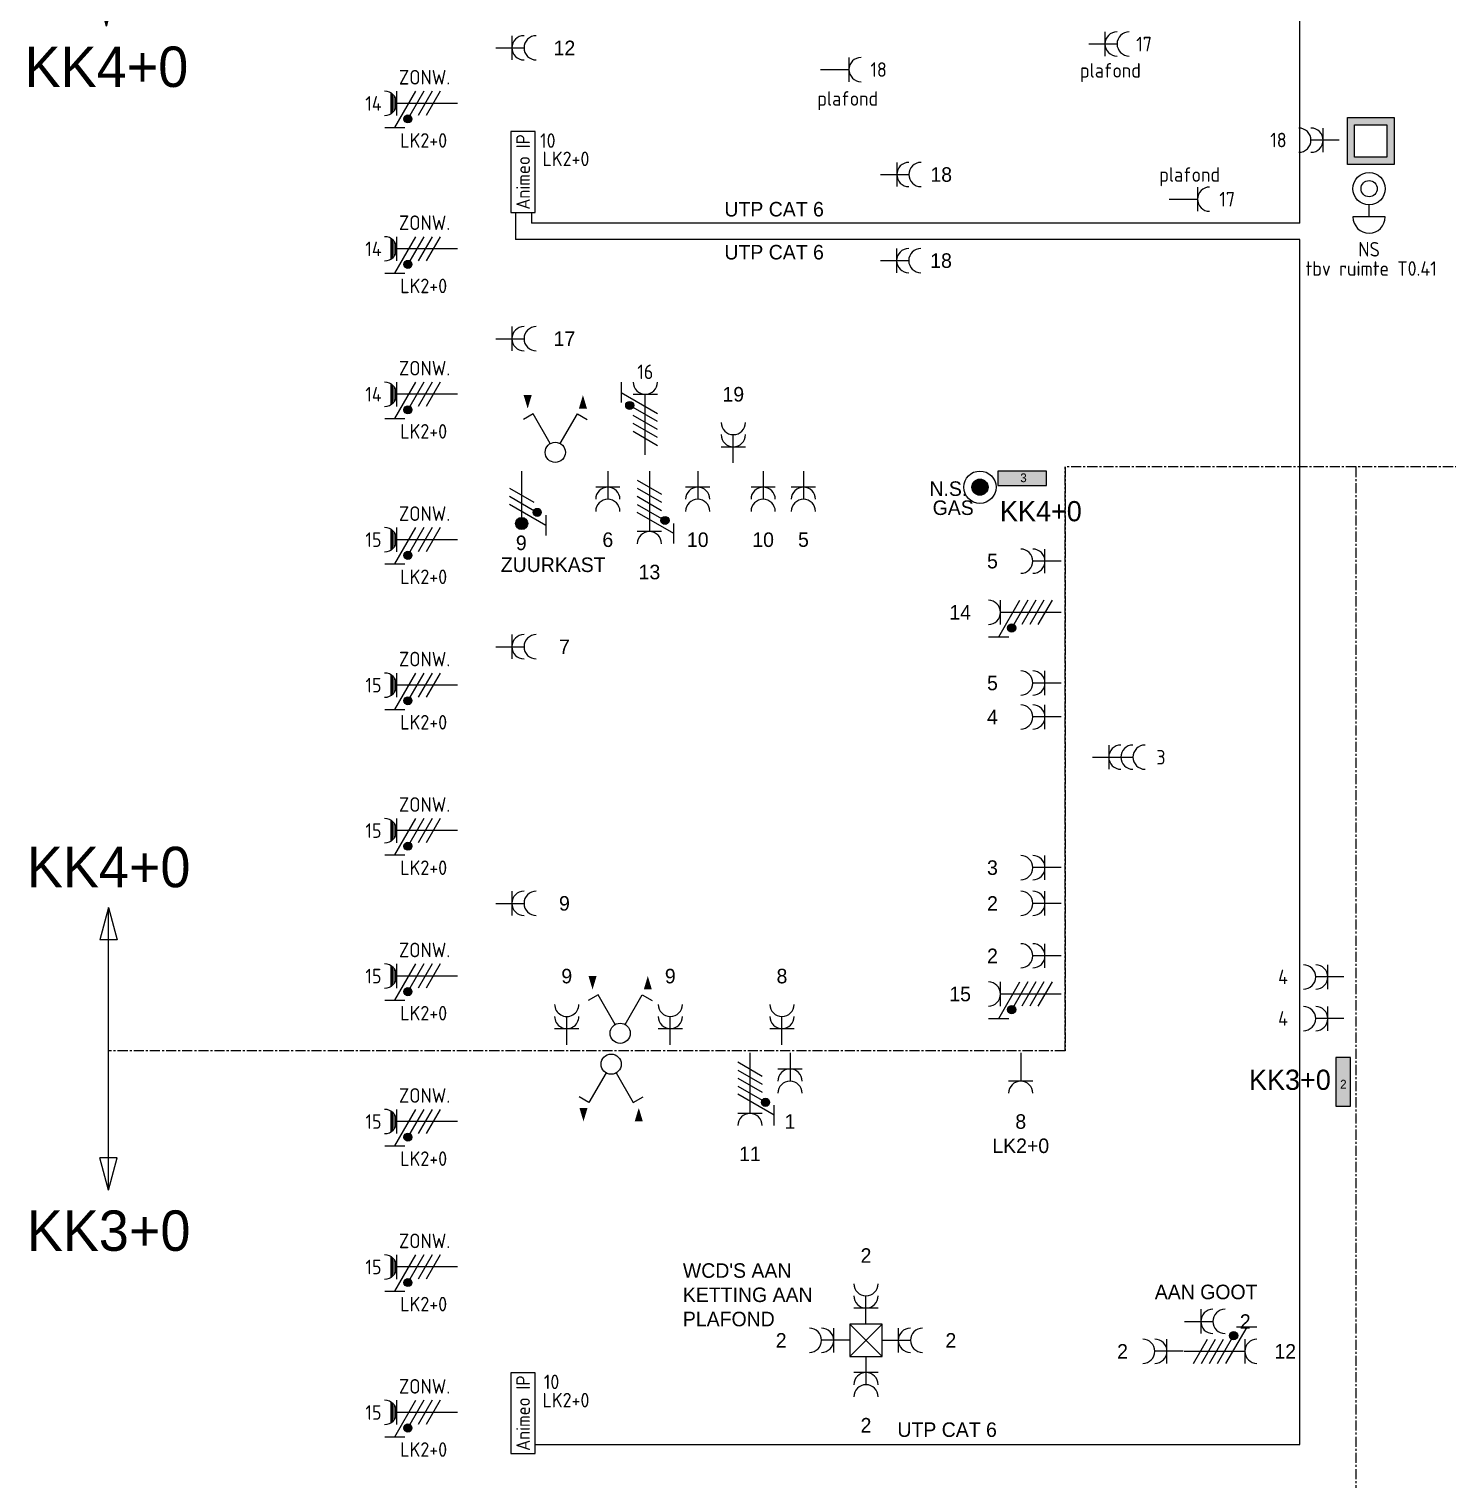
# Model space of a CAD drawing. Header units: millimetres. Extents: x -3262 to 234675, y 0 to 85156.
# Drawn here: x 34100 to 51660, y 39303 to 57259 of the extents above; entities that cross this region are included whole.
import ezdxf
from ezdxf.enums import TextEntityAlignment as Align

# ---------------------------------------------------------------- set-up
doc = ezdxf.new("R2010")
doc.units = ezdxf.units.MM
doc.header["$LTSCALE"] = 100
doc.linetypes.add('CENTER', pattern=[2, 1.25, -0.25, 0.25, -0.25])
doc.linetypes.add('STABI51DOT', pattern=[10, 5, -2, 1, -2])
doc.layers.get('0').update_dxf_attribs({"linetype": 'CONTINUOUS'})
for name, color, linetype in [('EL$1----', 3, 'CONTINUOUS'), ('EL6212--', 3, 'CONTINUOUS'), ('EL6212--_S', 4, 'CONTINUOUS'), ('EL6221--', 3, 'CONTINUOUS'), ('EL6222--', 3, 'CONTINUOUS'), ('EL6223--', 3, 'CONTINUOUS'), ('EL6311--', 3, 'CONTINUOUS')]:
    doc.layers.add(name, color=color, linetype=linetype)
doc.styles.add('buro-018', font='BUROFONT.shx', dxfattribs={"height": 180})
doc.styles.add('BURO-025', font='BUROFONT.shx', dxfattribs={"height": 250})
doc.styles.add('BURO-035', font='BUROFONT.shx', dxfattribs={"height": 350})
doc.styles.add('STABICAD-012', font='ISOCP.SHX', dxfattribs={"height": 1.2})
doc.styles.add('STABICAD-018', font='ISOCP.SHX', dxfattribs={"height": 180})

# ---------------------------------------------------------------- blocks, each defined once
blk = doc.blocks.new('E00160')
at = {"color": 0, "linetype": 'Continuous'}
for p, q in [((-17.5, 0), (-13.5, 1.07)), ((-17.5, 0), (17.5, 0)), ((-17.5, 0), (-13.5, -1.07)), ((-13.5, -1.07), (-13.5, 1.07)), ((17.5, 0), (13.5, 1.07)), ((13.5, -1.07), (13.5, 1.07)), ((17.5, 0), (13.5, -1.07))]:
    blk.add_line(p, q, dxfattribs=at)
at = {"color": 0, "linetype": 'Continuous', "style": 'BURO-035'}
for tag, p in [('TEXT2', (-22.5, 0)), ('TEXT1', (22.5, 0))]:
    blk.add_attdef(tag, text='', height=3.5, dxfattribs=at).set_placement(p, align=Align.MIDDLE)
blk = doc.blocks.new('111304A')
at = {"color": 0, "linetype": 'Continuous'}
for p, q in [((0, 1), (0, 4.5)), ((-1.5, 3), (1.5, 3))]:
    blk.add_line(p, q, dxfattribs=at)
for centre in [(0, 6), (0, 4.5)]:
    blk.add_arc(centre, 1.5, 180, 0, dxfattribs=at)
at = {"color": 0, "linetype": 'Continuous', "style": 'buro-018'}
for tag, p in [('PANEL', (0, 11.5)), ('CIRCUIT', (0, 8.5)), ('SUBCIRCUIT', (4.5, 8.5))]:
    blk.add_attdef(tag, text='', height=1.8, dxfattribs=at).set_placement(p, align=Align.MIDDLE)
at = {"color": 0, "linetype": 'Continuous', "style": 'buro-018', "flags": 1}
for tag, p in [('POWERCODE', (13, 8.5)), ('ARTICLECODE', (0, 0))]:
    blk.add_attdef(tag, text='', height=1.8, dxfattribs=at).set_placement(p, align=Align.MIDDLE)
blk = doc.blocks.new('E00149')
at = {"color": 0, "linetype": 'Continuous'}
for p, q in [((2, 2), (-2, 2)), ((-2, 2), (-2, -2)), ((2, -2), (2, 2)), ((-2, -2), (2, -2))]:
    blk.add_line(p, q, dxfattribs=at)
at = {"color": 0, "linetype": 'Continuous', "style": 'buro-018'}
for tag, p in [('PANEL', (0, 7)), ('CIRCUIT', (0, 4)), ('SUBCIRCUIT', (4.5, 4)), ('TEXT1', (0, 0))]:
    blk.add_attdef(tag, text='', height=1.8, dxfattribs=at).set_placement(p, align=Align.MIDDLE)
at = {"color": 0, "linetype": 'Continuous', "style": 'buro-018', "flags": 1}
for tag, p in [('POWERCODE', (13, 4)), ('ARTICLECODE', (0, 0))]:
    blk.add_attdef(tag, text='', height=1.8, dxfattribs=at).set_placement(p, align=Align.MIDDLE)
blk = doc.blocks.new('E00119')
at = {"color": 0, "linetype": 'Continuous', "const_width": 1}
blk.add_lwpolyline([(-0.5, 3, 1), (0.5, 3, 1)], format="xyb", close=True, dxfattribs=at)
at = {"color": 0, "linetype": 'Continuous'}
for radius in [2, 1]:
    blk.add_circle((0, 3), radius, dxfattribs=at)
at = {"color": 0, "linetype": 'Continuous', "style": 'buro-018'}
blk.add_attdef('SWITCHCODE', text='', height=1.8, dxfattribs=at).set_placement((0, 7), align=Align.MIDDLE)
at = {"color": 0, "linetype": 'Continuous', "style": 'buro-018', "flags": 1}
blk.add_attdef('ARTICLECODE', text='', height=1.8, dxfattribs=at).set_placement((0, 0), align=Align.MIDDLE)
blk = doc.blocks.new('111304D')
at = {"color": 0, "linetype": 'Continuous'}
for p, q in [((-3, 9.98), (-3, 7.48)), ((-3, 8.73), (1.5, 6.13)), ((-1.5, 8.5), (1.5, 8.5)), ((0, 1), (0, 8.5)), ((1.5, 5.13), (-1.5, 6.87)), ((1.5, 4.13), (-1.5, 5.87)), ((1.5, 3.13), (-1.5, 4.87)), ((1.5, 2.13), (-1.5, 3.87))]:
    blk.add_line(p, q, dxfattribs=at)
at = {"color": 0, "linetype": 'Continuous', "const_width": 0.5}
blk.add_lwpolyline([(-1.68, 7.12, 1), (-2.18, 7.12, 1)], format="xyb", close=True, dxfattribs=at)
at = {"color": 0, "linetype": 'Continuous'}
blk.add_circle((-1.93, 7.12), 0.5, dxfattribs=at)
blk.add_arc((0, 10), 1.5, 180, 0, dxfattribs=at)
at = {"color": 0, "linetype": 'Continuous', "style": 'buro-018'}
for tag, p in [('PANEL', (0, 15.5)), ('CIRCUIT', (0, 12.5)), ('SUBCIRCUIT', (4.5, 12.5))]:
    blk.add_attdef(tag, text='', height=1.8, dxfattribs=at).set_placement(p, align=Align.MIDDLE)
at = {"color": 0, "linetype": 'Continuous', "style": 'buro-018', "flags": 1}
for tag, p in [('POWERCODE', (13, 12.5)), ('ARTICLECODE', (0, 0))]:
    blk.add_attdef(tag, text='', height=1.8, dxfattribs=at).set_placement(p, align=Align.MIDDLE)
blk = doc.blocks.new('E00078')
at = {"color": 0, "linetype": 'Continuous'}
for p, q in [((-3, 6.48), (-3, 8.98)), ((-3, 7.73), (1.5, 5.13)), ((0, 7.5), (0, 1)), ((1.5, 4.13), (-1.5, 5.87)), ((1.5, 3.13), (-1.5, 4.87))]:
    blk.add_line(p, q, dxfattribs=at)
at = {"color": 0, "const_width": 0.75}
blk.add_lwpolyline([(-0.38, 7.5, 1), (0.38, 7.5, 1)], format="xyb", close=True, dxfattribs=at)
at = {"color": 0, "linetype": 'Continuous', "const_width": 0.5}
blk.add_lwpolyline([(-2.18, 6.12, 1), (-1.68, 6.12, 1)], format="xyb", close=True, dxfattribs=at)
at = {"color": 0, "linetype": 'Continuous'}
for centre, radius in [((0, 7.5), 0.75), ((-1.93, 6.12), 0.5)]:
    blk.add_circle(centre, radius, dxfattribs=at)
at = {"color": 0, "linetype": 'Continuous', "style": 'buro-018'}
for tag, p in [('PANEL', (0, 14)), ('CIRCUIT', (0, 11)), ('SUBCIRCUIT', (4.5, 11))]:
    blk.add_attdef(tag, text='', height=1.8, dxfattribs=at).set_placement(p, align=Align.MIDDLE)
at = {"color": 0, "linetype": 'Continuous', "style": 'buro-018', "flags": 1}
for tag, p in [('POWERCODE', (13, 11)), ('ARTICLECODE', (0, 0))]:
    blk.add_attdef(tag, text='', height=1.8, dxfattribs=at).set_placement(p, align=Align.MIDDLE)
blk = doc.blocks.new('1116A4C')
at = {"color": 0, "linetype": 'Continuous'}
for p, q in [((-5, 4), (-5, 1)), ((5, 4), (-5, 4)), ((5, 1), (5, 4)), ((-5, 1), (5, 1))]:
    blk.add_line(p, q, dxfattribs=at)
blk.add_solid([(-5, 4), (-5, 1), (5, 4), (5, 1)], dxfattribs=at)
at = {"color": 0, "linetype": 'Continuous', "style": 'buro-018'}
for tag, p in [('PANEL', (0, 15)), ('CIRCUIT', (0, 9)), ('SUBCIRCUIT', (4.5, 9)), ('PANELNAME', (0, 6))]:
    blk.add_attdef(tag, text='', height=1.8, dxfattribs=at).set_placement(p, align=Align.MIDDLE)
at = {"color": 0, "linetype": 'Continuous', "style": 'buro-018', "flags": 1}
blk.add_attdef('ARTICLECODE', text='', height=1.8, dxfattribs=at).set_placement((0, 0), align=Align.MIDDLE)
at = {"layer": 'EL6222--', "color": 1, "style": 'STABICAD-012', "flags": 1}
blk.add_attdef('CASCADINGPANEL', text='', height=1.8, rotation=90, dxfattribs=at).set_placement((903.38, 707.15), align=Align.MIDDLE_CENTER)
blk = doc.blocks.new('111304')
at = {"color": 0, "linetype": 'Continuous'}
for p, q in [((-1.5, 4.5), (1.5, 4.5)), ((0, 1), (0, 4.5))]:
    blk.add_line(p, q, dxfattribs=at)
blk.add_arc((0, 6), 1.5, 180, 0, dxfattribs=at)
at = {"color": 0, "linetype": 'Continuous', "style": 'buro-018'}
for tag, p in [('PANEL', (0, 11.5)), ('CIRCUIT', (0, 8.5)), ('SUBCIRCUIT', (4.5, 8.5))]:
    blk.add_attdef(tag, text='', height=1.8, dxfattribs=at).set_placement(p, align=Align.MIDDLE)
at = {"color": 0, "linetype": 'Continuous', "style": 'buro-018', "flags": 1}
for tag, p in [('POWERCODE', (13, 8.5)), ('ARTICLECODE', (0, 0))]:
    blk.add_attdef(tag, text='', height=1.8, dxfattribs=at).set_placement(p, align=Align.MIDDLE)
blk = doc.blocks.new('E00414')
at = {"color": 0, "linetype": 'Continuous'}
for p, q in [((-2.9, -2.9), (-2.9, 2.9)), ((-2.9, 2.9), (2.9, 2.9)), ((-2, 2), (2, 2)), ((-2, -2), (-2, 2)), ((2, 2), (2, -2)), ((2.9, 2.9), (2.9, -2.9)), ((2.9, -2.9), (-2.9, -2.9)), ((2, -2), (-2, -2))]:
    blk.add_line(p, q, dxfattribs=at)
for points in [[(-2.9, 2.9), (2.9, 2.9), (-2, 2), (2, 2)], [(-2, -2), (-2.9, -2.9), (-2, 2), (-2.9, 2.9)], [(2, 2), (2.9, 2.9), (2, -2), (2.9, -2.9)], [(2, -2), (2.9, -2.9), (-2, -2), (-2.9, -2.9)]]:
    blk.add_solid(points, dxfattribs=at)
at = {"color": 0, "linetype": 'Continuous', "style": 'STABICAD-018'}
for tag, p in [('PANEL', (0, 8)), ('CIRCUIT', (0, 5)), ('SUBCIRCUIT', (4.5, 5)), ('ARTICLECODE', (0, 0))]:
    blk.add_attdef(tag, text='', height=1.8, dxfattribs=at).set_placement(p, align=Align.MIDDLE)
at = {"color": 0, "linetype": 'Continuous', "style": 'STABICAD-018', "flags": 1}
blk.add_attdef('POWERCODE', text='', height=1.8, dxfattribs=at).set_placement((13, 5), align=Align.MIDDLE)
blk = doc.blocks.new('111410A')
at = {"color": 0, "linetype": 'Continuous'}
for p, q in [((-2, 6.5), (2, 6.5)), ((0, 6.5), (0, 5))]:
    blk.add_line(p, q, dxfattribs=at)
for radius in [2, 1]:
    blk.add_circle((0, 3), radius, dxfattribs=at)
blk.add_arc((0, 6.5), 2, 0, 180, dxfattribs=at)
at = {"color": 0, "linetype": 'Continuous', "style": 'STABICAD-018'}
for tag, p in [('SWITCHCODE', (0, 10.5)), ('ARTICLECODE', (0, 0))]:
    blk.add_attdef(tag, text='', height=1.8, dxfattribs=at).set_placement(p, align=Align.MIDDLE)
blk = doc.blocks.new('111304B')
at = {"color": 0, "linetype": 'Continuous'}
for p, q in [((0, 1), (0, 6)), ((-1.5, 3), (1.5, 3))]:
    blk.add_line(p, q, dxfattribs=at)
for centre in [(0, 7.5), (0, 6), (0, 4.5)]:
    blk.add_arc(centre, 1.5, 180, 0, dxfattribs=at)
at = {"color": 0, "linetype": 'Continuous', "style": 'STABICAD-018'}
for tag, p in [('PANEL', (0, 13)), ('CIRCUIT', (0, 10)), ('SUBCIRCUIT', (4.5, 10)), ('ARTICLECODE', (0, 0))]:
    blk.add_attdef(tag, text='', height=1.8, dxfattribs=at).set_placement(p, align=Align.MIDDLE)
at = {"color": 0, "linetype": 'Continuous', "style": 'STABICAD-018', "flags": 1}
blk.add_attdef('POWERCODE', text='', height=1.8, dxfattribs=at).set_placement((13, 10), align=Align.MIDDLE)
blk = doc.blocks.new('111304FW')
at = {"color": 0, "linetype": 'Continuous'}
for p, q in [((-3, 9.98), (-3, 7.48)), ((1.3, 9.25), (-1.3, 9.25)), ((1.16, 9.05), (-1.16, 9.05)), ((-3, 8.73), (1.5, 6.13)), ((-1.5, 8.5), (1.5, 8.5)), ((0.96, 8.85), (-0.96, 8.85)), ((0.65, 8.65), (-0.65, 8.65)), ((0, 1), (0, 8.5)), ((1.5, 5.13), (-1.5, 6.87)), ((1.5, 4.13), (-1.5, 5.87)), ((1.5, 3.13), (-1.5, 4.87))]:
    blk.add_line(p, q, dxfattribs=at)
at = {"color": 0, "linetype": 'Continuous', "const_width": 0.5}
blk.add_lwpolyline([(-1.68, 7.12, 1), (-2.18, 7.12, 1)], format="xyb", close=True, dxfattribs=at)
at = {"color": 0, "linetype": 'Continuous'}
blk.add_circle((-1.93, 7.12), 0.5, dxfattribs=at)
blk.add_arc((0, 10), 1.5, 180, 0, dxfattribs=at)
at = {"color": 0, "linetype": 'Continuous', "style": 'STABICAD-018'}
for tag, p in [('PANEL', (0, 15.5)), ('CIRCUIT', (0, 12.5)), ('SUBCIRCUIT', (4.5, 12.5)), ('ARTICLECODE', (0, 0))]:
    blk.add_attdef(tag, text='', height=1.8, dxfattribs=at).set_placement(p, align=Align.MIDDLE)
at = {"color": 0, "linetype": 'Continuous', "style": 'STABICAD-018', "flags": 1}
blk.add_attdef('POWERCODE', text='', height=1.8, dxfattribs=at).set_placement((13, 12.5), align=Align.MIDDLE)
blk = doc.blocks.new('E00113')
at = {"color": 0, "linetype": 'Continuous'}
for p, q in [((-5, 4), (-5, 1)), ((5, 4), (-5, 4)), ((5, 1), (5, 4)), ((-5, 1), (5, 1))]:
    blk.add_line(p, q, dxfattribs=at)
at = {"color": 0, "linetype": 'Continuous', "style": 'STABICAD-018'}
for tag, p in [('TEXT1', (0, 6)), ('TEXT2', (0, 2.5)), ('ARTICLECODE', (0, 0))]:
    blk.add_attdef(tag, text='', height=1.8, dxfattribs=at).set_placement(p, align=Align.MIDDLE)
blk = doc.blocks.new('111405A')
at = {"color": 0, "linetype": 'Continuous'}
for p, q in [((-2.74, 7), (-3.95, 6.3)), ((-0.62, 3.33), (-2.74, 7)), ((0.62, 3.33), (2.74, 7)), ((2.74, 7), (3.95, 6.3))]:
    blk.add_line(p, q, dxfattribs=at)
for points in [[(-3.42, 7.67, 0, 1, 0), (-3.42, 9.33, 1, 1, 0)], [(3.42, 9.33, 0, 1, 0), (3.42, 7.67, 1, 1, 0)]]:
    blk.add_lwpolyline(points, format="xyseb", dxfattribs=at)
blk.add_circle((0, 2.25), 1.25, dxfattribs=at)
at = {"color": 0, "linetype": 'Continuous', "style": 'STABICAD-018'}
blk.add_attdef('ARTICLECODE', text='', height=1.8, dxfattribs=at).set_placement((0, 0), align=Align.MIDDLE)

msp = doc.modelspace()

# ---------------------------------------------------------------- linework, layer by layer
at = {"layer": 'EL6212--_S', "linetype": 'CENTER'}
msp.add_line((46921, 44613), (46921, 51839), dxfattribs=at)
for points in [[(35058, 59042), (54123, 59039), (54123, 51839), (50522, 51839), (46921, 51839), (46921, 44613), (35085, 44613)], [(50522, 51839), (50522, 27161)]]:
    msp.add_lwpolyline(points, dxfattribs=at)
at = {"layer": 'EL6222--'}
for p, q in [((44258, 40832), (44658, 41232)), ((44258, 41232), (44658, 40832))]:
    msp.add_line(p, q, dxfattribs=at)
at = {"layer": 'EL6223--'}
for p, q in [((49827, 54856), (49827, 67552)), ((40119, 54990), (40119, 54656)), ((40319, 54990), (40319, 54856)), ((49827, 54856), (40319, 54856)), ((49827, 54656), (40119, 54656)), ((49827, 39742), (49827, 54656)), ((40364, 39742), (49827, 39742))]:
    msp.add_line(p, q, dxfattribs=at)

# ---------------------------------------------------------------- block references
at = {"layer": 'EL$1----', "linetype": 'Continuous', "xscale": 100, "yscale": 100, "zscale": 100}
msp.add_blockref('E00149', (44458, 41032), dxfattribs=at)
at = {"layer": 'EL6212--', "linetype": 'Continuous'}
ref = msp.add_blockref('1116A4C', (46391, 51549), dxfattribs=dict(at, xscale=60, yscale=60, zscale=60))
ref.add_attrib('CIRCUIT', '3', dxfattribs={"layer": '0', "color": 1, "linetype": 'ByBlock', "height": 108, "style": 'buro-018'}).set_placement((46407, 51705), align=Align.MIDDLE)
ref.add_attrib('PANELNAME', 'KK4+0', dxfattribs={"layer": '0', "color": 2, "linetype": 'ByBlock', "height": 250, "style": 'BURO-025'}).set_placement((46622, 51292), align=Align.MIDDLE)
ref = msp.add_blockref('1116A4C', (50214, 44231), dxfattribs=dict(at, xscale=60, yscale=60, zscale=60, rotation=270))
ref.add_attrib('CIRCUIT', '2', dxfattribs={"layer": '0', "color": 1, "linetype": 'ByBlock', "height": 108, "style": 'buro-018'}).set_placement((50366, 44202), align=Align.MIDDLE)
ref.add_attrib('PANELNAME', 'KK3+0', dxfattribs={"layer": '0', "color": 2, "linetype": 'ByBlock', "height": 250, "style": 'BURO-025'}).set_placement((49704, 44256), align=Align.MIDDLE)
at = {"layer": 'EL6212--_S', "linetype": 'STABI51DOT'}
ref = msp.add_blockref('E00160', (35058, 59042), dxfattribs=dict(at, xscale=100, yscale=100, zscale=100, rotation=90.00000000000001))
ref.add_attrib('TEXT1', 'LK2+0', dxfattribs={"layer": '0', "color": 4, "linetype": 'STABI51DOT', "height": 500, "style": 'buro-018'}).set_placement((35058, 61292), align=Align.MIDDLE)
ref.add_attrib('TEXT2', 'KK4+0', dxfattribs={"layer": '0', "color": 4, "linetype": 'STABI51DOT', "height": 500, "style": 'buro-018'}).set_placement((35058, 56792), align=Align.MIDDLE)
at = {"layer": 'EL6212--_S', "linetype": 'Continuous'}
ref = msp.add_blockref('E00160', (35085, 44639), dxfattribs=dict(at, xscale=100, yscale=100, zscale=100, rotation=90.00000000000001))
ref.add_attrib('TEXT1', 'KK4+0', dxfattribs={"layer": '0', "color": 4, "linetype": 'ByBlock', "height": 500, "style": 'buro-018'}).set_placement((35085, 46889), align=Align.MIDDLE)
ref.add_attrib('TEXT2', 'KK3+0', dxfattribs={"layer": '0', "color": 4, "linetype": 'ByBlock', "height": 500, "style": 'buro-018'}).set_placement((35085, 42389), align=Align.MIDDLE)
at = {"layer": 'EL6221--', "linetype": 'Continuous'}
ref = msp.add_blockref('111304D', (41727, 51889), dxfattribs=dict(at, xscale=100, yscale=100, zscale=100))
ref.add_attrib('CIRCUIT', '16', dxfattribs={"layer": '0', "color": 1, "linetype": 'Continuous', "height": 180, "style": 'STABICAD-018'}).set_placement((41727, 53017), align=Align.MIDDLE)
ref = msp.add_blockref('111304D', (41778, 51889), dxfattribs=dict(at, xscale=100, yscale=100, zscale=100, rotation=180))
ref.add_attrib('CIRCUIT', '13', dxfattribs={"layer": '0', "color": 1, "linetype": 'ByBlock', "height": 180, "style": 'buro-018'}).set_placement((41778, 50539), align=Align.MIDDLE)
ref = msp.add_blockref('111304D', (46973, 50039), dxfattribs=dict(at, xscale=100, yscale=100, zscale=100, rotation=90.00000000000001))
ref.add_attrib('CIRCUIT', '14', dxfattribs={"layer": '0', "color": 1, "linetype": 'ByBlock', "height": 180, "style": 'buro-018'}).set_placement((45623, 50039), align=Align.MIDDLE)
ref = msp.add_blockref('111304D', (46973, 45316), dxfattribs=dict(at, xscale=100, yscale=100, zscale=100, rotation=89.99995831187812))
ref.add_attrib('CIRCUIT', '15', dxfattribs={"layer": '0', "color": 1, "linetype": 'ByBlock', "height": 180, "style": 'buro-018'}).set_placement((45623, 45316), align=Align.MIDDLE)
ref = msp.add_blockref('111304D', (43022, 44689), dxfattribs=dict(at, xscale=100, yscale=100, zscale=100, rotation=180))
ref.add_attrib('CIRCUIT', '11', dxfattribs={"layer": '0', "color": 1, "linetype": 'ByBlock', "height": 180, "style": 'buro-018'}).set_placement((43022, 43339), align=Align.MIDDLE)
ref = msp.add_blockref('111304D', (48296, 40896), dxfattribs=dict(at, xscale=100, yscale=100, zscale=100, rotation=270))
ref.add_attrib('CIRCUIT', '12', dxfattribs={"layer": '0', "color": 1, "linetype": 'ByBlock', "height": 180, "style": 'buro-018'}).set_placement((49646, 40896), align=Align.MIDDLE)
at = {"layer": 'EL6222--', "linetype": 'Continuous'}
ref = msp.add_blockref('111304A', (39776, 57026), dxfattribs=dict(at, xscale=100, yscale=100, zscale=100, rotation=270))
ref.add_attrib('CIRCUIT', '12', dxfattribs={"layer": '0', "color": 1, "linetype": 'Continuous', "height": 180, "style": 'buro-018'}).set_placement((40726, 57026), align=Align.MIDDLE)
ref = msp.add_blockref('111304A', (47115, 57074, 2730), dxfattribs=dict(at, xscale=100, yscale=100, zscale=100, rotation=270))
ref.add_attrib('CIRCUIT', '17', dxfattribs={"layer": '0', "color": 1, "linetype": 'Continuous', "height": 180, "style": 'STABICAD-018'}).set_placement((47899, 57072, 2730), align=Align.MIDDLE)
ref = msp.add_blockref('111304', (43797, 56757), dxfattribs=dict(at, xscale=100, yscale=100, zscale=100, rotation=270))
ref.add_attrib('CIRCUIT', '18', dxfattribs={"layer": '0', "color": 1, "linetype": 'Continuous', "height": 180, "style": 'STABICAD-018'}).set_placement((44614, 56757), align=Align.MIDDLE)
ref = msp.add_blockref('111304A', (50415, 55883), dxfattribs=dict(at, xscale=100, yscale=100, zscale=100, rotation=90.00000000000001))
ref.add_attrib('CIRCUIT', '18', dxfattribs={"layer": '0', "color": 1, "linetype": 'Continuous', "height": 180, "style": 'STABICAD-018'}).set_placement((49562, 55885), align=Align.MIDDLE)
at = {"layer": 'EL6222--', "linetype": 'Continuous', "xscale": 100, "yscale": 100, "zscale": 100}
msp.add_blockref('E00414', (50705, 55873), dxfattribs=at)
at = {"layer": 'EL6222--', "linetype": 'Continuous'}
ref = msp.add_blockref('111304A', (44539, 55458), dxfattribs=dict(at, xscale=100, yscale=100, zscale=100, rotation=270))
ref.add_attrib('CIRCUIT', '18', dxfattribs={"layer": '0', "color": 1, "linetype": 'Continuous', "height": 180, "style": 'buro-018'}).set_placement((45389, 55458), align=Align.MIDDLE)
ref = msp.add_blockref('111410A', (50684, 55583), dxfattribs=dict(at, xscale=100, yscale=100, zscale=100, rotation=180))
ref.add_attrib('SWITCHCODE', 'NS', dxfattribs={"layer": '0', "color": 1, "linetype": 'Continuous', "height": 180, "style": 'STABICAD-018'}).set_placement((50684, 54533), align=Align.MIDDLE)
ref = msp.add_blockref('111304', (48111, 55153), dxfattribs=dict(at, xscale=100, yscale=100, zscale=100, rotation=270))
ref.add_attrib('CIRCUIT', '17', dxfattribs={"layer": '0', "color": 1, "linetype": 'Continuous', "height": 180, "style": 'STABICAD-018'}).set_placement((48928, 55153), align=Align.MIDDLE)
ref = msp.add_blockref('111304A', (44537, 54393), dxfattribs=dict(at, xscale=100, yscale=100, zscale=100, rotation=270))
ref.add_attrib('CIRCUIT', '18', dxfattribs={"layer": '0', "color": 1, "linetype": 'Continuous', "height": 180, "style": 'buro-018'}).set_placement((45387, 54393), align=Align.MIDDLE)
ref = msp.add_blockref('111304A', (39776, 53426), dxfattribs=dict(at, xscale=100, yscale=100, zscale=100, rotation=270))
ref.add_attrib('CIRCUIT', '17', dxfattribs={"layer": '0', "color": 1, "linetype": 'Continuous', "height": 180, "style": 'buro-018'}).set_placement((40726, 53426), align=Align.MIDDLE)
ref = msp.add_blockref('111304A', (42816, 51789), dxfattribs=dict(at, xscale=100, yscale=100, zscale=100))
ref.add_attrib('CIRCUIT', '19', dxfattribs={"layer": '0', "color": 1, "linetype": 'Continuous', "height": 180, "style": 'buro-018'}).set_placement((42816, 52739), align=Align.MIDDLE)
ref = msp.add_blockref('E00078', (40197, 51889), dxfattribs=dict(at, xscale=100, yscale=100, zscale=100, rotation=180))
ref.add_attrib('CIRCUIT', '9', dxfattribs={"layer": '0', "color": 1, "linetype": 'ByBlock', "height": 180, "style": 'buro-018'}).set_placement((40192, 50900), align=Align.MIDDLE)
ref.add_attrib('POWERCODE', 'ZUURKAST', dxfattribs={"layer": '0', "color": 1, "linetype": 'ByBlock', "height": 180, "style": 'buro-018'}).set_placement((40587, 50629), align=Align.MIDDLE)
ref = msp.add_blockref('111304A', (41263, 51889), dxfattribs=dict(at, xscale=100, yscale=100, zscale=100, rotation=180))
ref.add_attrib('CIRCUIT', '6', dxfattribs={"layer": '0', "color": 1, "linetype": 'ByBlock', "height": 180, "style": 'buro-018'}).set_placement((41263, 50939), align=Align.MIDDLE)
ref = msp.add_blockref('111304A', (42376, 51889), dxfattribs=dict(at, xscale=100, yscale=100, zscale=100, rotation=179.9999583134581))
ref.add_attrib('CIRCUIT', '10', dxfattribs={"layer": '0', "color": 1, "linetype": 'ByBlock', "height": 180, "style": 'buro-018'}).set_placement((42376, 50939), align=Align.MIDDLE)
ref = msp.add_blockref('111304A', (43185, 51889), dxfattribs=dict(at, xscale=100, yscale=100, zscale=100, rotation=179.9999583134581))
ref.add_attrib('CIRCUIT', '10', dxfattribs={"layer": '0', "color": 1, "linetype": 'ByBlock', "height": 180, "style": 'buro-018'}).set_placement((43185, 50939), align=Align.MIDDLE)
ref = msp.add_blockref('111304A', (43684, 51889), dxfattribs=dict(at, xscale=100, yscale=100, zscale=100, rotation=180))
ref.add_attrib('CIRCUIT', '5', dxfattribs={"layer": '0', "color": 1, "linetype": 'ByBlock', "height": 180, "style": 'buro-018'}).set_placement((43684, 50939), align=Align.MIDDLE)
ref = msp.add_blockref('111304A', (46973, 50673), dxfattribs=dict(at, xscale=100, yscale=100, zscale=100, rotation=90.00004168812185))
ref.add_attrib('CIRCUIT', '5', dxfattribs={"layer": '0', "color": 1, "linetype": 'ByBlock', "height": 180, "style": 'buro-018'}).set_placement((46023, 50673), align=Align.MIDDLE)
ref = msp.add_blockref('111304A', (39776, 49614), dxfattribs=dict(at, xscale=100, yscale=100, zscale=100, rotation=270))
ref.add_attrib('CIRCUIT', '7', dxfattribs={"layer": '0', "color": 1, "linetype": 'ByBlock', "height": 180, "style": 'buro-018'}).set_placement((40726, 49614), align=Align.MIDDLE)
ref = msp.add_blockref('111304A', (46973, 49165), dxfattribs=dict(at, xscale=100, yscale=100, zscale=100, rotation=90.00000000000001))
ref.add_attrib('CIRCUIT', '5', dxfattribs={"layer": '0', "color": 1, "linetype": 'ByBlock', "height": 180, "style": 'buro-018'}).set_placement((46023, 49165), align=Align.MIDDLE)
ref = msp.add_blockref('111304A', (46973, 48746), dxfattribs=dict(at, xscale=100, yscale=100, zscale=100, rotation=90.00000000000001))
ref.add_attrib('CIRCUIT', '4', dxfattribs={"layer": '0', "color": 1, "linetype": 'ByBlock', "height": 180, "style": 'buro-018'}).set_placement((46023, 48746), align=Align.MIDDLE)
ref = msp.add_blockref('111304B', (47162, 48248), dxfattribs=dict(at, xscale=100, yscale=100, zscale=100, rotation=270))
ref.add_attrib('CIRCUIT', '3', dxfattribs={"layer": '0', "color": 1, "linetype": 'Continuous', "height": 180, "style": 'STABICAD-018'}).set_placement((48108, 48247), align=Align.MIDDLE)
ref = msp.add_blockref('111304A', (46973, 46881), dxfattribs=dict(at, xscale=100, yscale=100, zscale=100, rotation=90.00000000000001))
ref.add_attrib('CIRCUIT', '3', dxfattribs={"layer": '0', "color": 1, "linetype": 'ByBlock', "height": 180, "style": 'buro-018'}).set_placement((46023, 46881), align=Align.MIDDLE)
ref = msp.add_blockref('111304A', (39776, 46439), dxfattribs=dict(at, xscale=100, yscale=100, zscale=100, rotation=270))
ref.add_attrib('CIRCUIT', '9', dxfattribs={"layer": '0', "color": 1, "linetype": 'ByBlock', "height": 180, "style": 'buro-018'}).set_placement((40726, 46439), align=Align.MIDDLE)
ref = msp.add_blockref('111304A', (46973, 46439), dxfattribs=dict(at, xscale=100, yscale=100, zscale=100, rotation=90.00000000000001))
ref.add_attrib('CIRCUIT', '2', dxfattribs={"layer": '0', "color": 1, "linetype": 'ByBlock', "height": 180, "style": 'buro-018'}).set_placement((46023, 46439), align=Align.MIDDLE)
ref = msp.add_blockref('111304A', (46973, 45790), dxfattribs=dict(at, xscale=100, yscale=100, zscale=100, rotation=89.99995831184779))
ref.add_attrib('CIRCUIT', '2', dxfattribs={"layer": '0', "color": 1, "linetype": 'ByBlock', "height": 180, "style": 'buro-018'}).set_placement((46023, 45790), align=Align.MIDDLE)
ref = msp.add_blockref('111304A', (40755, 44589), dxfattribs=dict(at, xscale=100, yscale=100, zscale=100, rotation=359.999958313458))
ref.add_attrib('CIRCUIT', '9', dxfattribs={"layer": '0', "color": 1, "linetype": 'ByBlock', "height": 180, "style": 'buro-018'}).set_placement((40755, 45539), align=Align.MIDDLE)
ref = msp.add_blockref('111304A', (42036, 44589), dxfattribs=dict(at, xscale=100, yscale=100, zscale=100))
ref.add_attrib('CIRCUIT', '9', dxfattribs={"layer": '0', "color": 1, "linetype": 'ByBlock', "height": 180, "style": 'buro-018'}).set_placement((42036, 45539), align=Align.MIDDLE)
ref = msp.add_blockref('111304A', (43418, 44589), dxfattribs=dict(at, xscale=100, yscale=100, zscale=100))
ref.add_attrib('CIRCUIT', '8', dxfattribs={"layer": '0', "color": 1, "linetype": 'ByBlock', "height": 180, "style": 'buro-018'}).set_placement((43418, 45539), align=Align.MIDDLE)
ref = msp.add_blockref('111304A', (50473, 45528), dxfattribs=dict(at, xscale=100, yscale=100, zscale=100, rotation=90.00000000000001))
ref.add_attrib('CIRCUIT', '4', dxfattribs={"layer": '0', "color": 1, "linetype": 'Continuous', "height": 180, "style": 'STABICAD-018'}).set_placement((49619, 45530), align=Align.MIDDLE)
ref = msp.add_blockref('111304A', (50473, 45013), dxfattribs=dict(at, xscale=100, yscale=100, zscale=100, rotation=90.00000000000001))
ref.add_attrib('CIRCUIT', '4', dxfattribs={"layer": '0', "color": 1, "linetype": 'Continuous', "height": 180, "style": 'STABICAD-018'}).set_placement((49619, 45015), align=Align.MIDDLE)
ref = msp.add_blockref('111304A', (43518, 44689), dxfattribs=dict(at, xscale=100, yscale=100, zscale=100, rotation=180))
ref.add_attrib('CIRCUIT', '1', dxfattribs={"layer": '0', "color": 1, "linetype": 'ByBlock', "height": 180, "style": 'buro-018'}).set_placement((43518, 43739), align=Align.MIDDLE)
ref = msp.add_blockref('111304', (46373, 44689), dxfattribs=dict(at, xscale=100, yscale=100, zscale=100, rotation=180.0000416865419))
ref.add_attrib('CIRCUIT', '8', dxfattribs={"layer": '0', "color": 1, "linetype": 'ByBlock', "height": 180, "style": 'buro-018'}).set_placement((46373, 43739), align=Align.MIDDLE)
ref.add_attrib('PANEL', 'LK2+0', dxfattribs={"layer": '0', "color": 1, "linetype": 'ByBlock', "height": 180, "style": 'buro-018'}).set_placement((46373, 43439), align=Align.MIDDLE)
ref = msp.add_blockref('111304A', (44458, 41132), dxfattribs=dict(at, xscale=100, yscale=100, zscale=100))
ref.add_attrib('CIRCUIT', '2', dxfattribs={"layer": '0', "color": 1, "linetype": 'ByBlock', "height": 180, "style": 'buro-018'}).set_placement((44458, 42082), align=Align.MIDDLE)
ref = msp.add_blockref('111304A', (48301, 41265), dxfattribs=dict(at, xscale=100, yscale=100, zscale=100, rotation=270))
ref.add_attrib('CIRCUIT', '2', dxfattribs={"layer": '0', "color": 1, "linetype": 'ByBlock', "height": 180, "style": 'buro-018'}).set_placement((49151, 41265), align=Align.MIDDLE)
ref = msp.add_blockref('111304A', (44358, 41032), dxfattribs=dict(at, xscale=100, yscale=100, zscale=100, rotation=90.00000000000001))
ref.add_attrib('CIRCUIT', '2', dxfattribs={"layer": '0', "color": 1, "linetype": 'ByBlock', "height": 180, "style": 'buro-018'}).set_placement((43408, 41032), align=Align.MIDDLE)
ref = msp.add_blockref('111304A', (44558, 41032), dxfattribs=dict(at, xscale=100, yscale=100, zscale=100, rotation=270))
ref.add_attrib('CIRCUIT', '2', dxfattribs={"layer": '0', "color": 1, "linetype": 'ByBlock', "height": 180, "style": 'buro-018'}).set_placement((45508, 41032), align=Align.MIDDLE)
ref = msp.add_blockref('111304A', (48483, 40896), dxfattribs=dict(at, xscale=100, yscale=100, zscale=100, rotation=90.00000000000001))
ref.add_attrib('CIRCUIT', '2', dxfattribs={"layer": '0', "color": 1, "linetype": 'ByBlock', "height": 180, "style": 'buro-018'}).set_placement((47633, 40896), align=Align.MIDDLE)
ref = msp.add_blockref('111304A', (44458, 40932), dxfattribs=dict(at, xscale=100, yscale=100, zscale=100, rotation=180))
ref.add_attrib('CIRCUIT', '2', dxfattribs={"layer": '0', "color": 1, "linetype": 'ByBlock', "height": 180, "style": 'buro-018'}).set_placement((44458, 39982), align=Align.MIDDLE)
at = {"layer": 'EL6223--', "linetype": 'Continuous'}
ref = msp.add_blockref('111304FW', (39501, 56339), dxfattribs=dict(at, xscale=100, yscale=100, zscale=100, rotation=90.00000000000001))
ref.add_attrib('CIRCUIT', '14', dxfattribs={"layer": '0', "color": 1, "linetype": 'Continuous', "height": 180, "style": 'STABICAD-018'}).set_placement((38363, 56339), align=Align.MIDDLE)
ref.add_attrib('PANEL', 'LK2+0', dxfattribs={"layer": '0', "color": 1, "linetype": 'Continuous', "height": 180, "style": 'STABICAD-018'}).set_placement((38984, 55880), align=Align.MIDDLE)
ref.add_attrib('POWERCODE', 'ZONW.', dxfattribs={"layer": '0', "color": 1, "linetype": 'Continuous', "height": 180, "style": 'STABICAD-018'}).set_placement((38995, 56662), align=Align.MIDDLE)
ref = msp.add_blockref('E00113', (40464, 55490), dxfattribs=dict(at, xscale=100, yscale=100, zscale=100, rotation=90.00000000000001))
ref.add_attrib('TEXT1', '10', dxfattribs={"layer": '0', "color": 1, "linetype": 'Continuous', "height": 180, "style": 'STABICAD-018'}).set_placement((40520, 55878), align=Align.MIDDLE)
ref.add_attrib('TEXT2', 'Animeo IP', dxfattribs={"layer": '0', "color": 1, "linetype": 'Continuous', "height": 170, "rotation": 90, "style": 'STABICAD-018'}).set_placement((40214, 55490), align=Align.MIDDLE)
ref = msp.add_blockref('111304FW', (39501, 54539), dxfattribs=dict(at, xscale=100, yscale=100, zscale=100, rotation=90.00000000000001))
ref.add_attrib('CIRCUIT', '14', dxfattribs={"layer": '0', "color": 1, "linetype": 'Continuous', "height": 180, "style": 'STABICAD-018'}).set_placement((38363, 54539), align=Align.MIDDLE)
ref.add_attrib('PANEL', 'LK2+0', dxfattribs={"layer": '0', "color": 1, "linetype": 'Continuous', "height": 180, "style": 'STABICAD-018'}).set_placement((38984, 54080), align=Align.MIDDLE)
ref.add_attrib('POWERCODE', 'ZONW.', dxfattribs={"layer": '0', "color": 1, "linetype": 'Continuous', "height": 180, "style": 'STABICAD-018'}).set_placement((38995, 54862), align=Align.MIDDLE)
ref = msp.add_blockref('111304FW', (39501, 52739), dxfattribs=dict(at, xscale=100, yscale=100, zscale=100, rotation=90.00000000000001))
ref.add_attrib('CIRCUIT', '14', dxfattribs={"layer": '0', "color": 1, "linetype": 'Continuous', "height": 180, "style": 'STABICAD-018'}).set_placement((38363, 52739), align=Align.MIDDLE)
ref.add_attrib('PANEL', 'LK2+0', dxfattribs={"layer": '0', "color": 1, "linetype": 'Continuous', "height": 180, "style": 'STABICAD-018'}).set_placement((38984, 52280), align=Align.MIDDLE)
ref.add_attrib('POWERCODE', 'ZONW.', dxfattribs={"layer": '0', "color": 1, "linetype": 'Continuous', "height": 180, "style": 'STABICAD-018'}).set_placement((38995, 53062), align=Align.MIDDLE)
at = {"layer": 'EL6223--', "linetype": 'Continuous', "xscale": 100, "yscale": 100, "zscale": 100}
for p in [(40613, 51795), (41416, 44606)]:
    msp.add_blockref('111405A', p, dxfattribs=at)
at = {"layer": 'EL6223--', "linetype": 'Continuous'}
ref = msp.add_blockref('111304FW', (39501, 50939), dxfattribs=dict(at, xscale=100, yscale=100, zscale=100, rotation=90.00000000000001))
ref.add_attrib('CIRCUIT', '15', dxfattribs={"layer": '0', "color": 1, "linetype": 'Continuous', "height": 180, "style": 'STABICAD-018'}).set_placement((38363, 50939), align=Align.MIDDLE)
ref.add_attrib('PANEL', 'LK2+0', dxfattribs={"layer": '0', "color": 1, "linetype": 'Continuous', "height": 180, "style": 'STABICAD-018'}).set_placement((38984, 50480), align=Align.MIDDLE)
ref.add_attrib('POWERCODE', 'ZONW.', dxfattribs={"layer": '0', "color": 1, "linetype": 'Continuous', "height": 180, "style": 'STABICAD-018'}).set_placement((38995, 51262), align=Align.MIDDLE)
ref = msp.add_blockref('111304FW', (39501, 49139), dxfattribs=dict(at, xscale=100, yscale=100, zscale=100, rotation=90.00000000000001))
ref.add_attrib('CIRCUIT', '15', dxfattribs={"layer": '0', "color": 1, "linetype": 'Continuous', "height": 180, "style": 'STABICAD-018'}).set_placement((38363, 49139), align=Align.MIDDLE)
ref.add_attrib('PANEL', 'LK2+0', dxfattribs={"layer": '0', "color": 1, "linetype": 'Continuous', "height": 180, "style": 'STABICAD-018'}).set_placement((38984, 48680), align=Align.MIDDLE)
ref.add_attrib('POWERCODE', 'ZONW.', dxfattribs={"layer": '0', "color": 1, "linetype": 'Continuous', "height": 180, "style": 'STABICAD-018'}).set_placement((38995, 49462), align=Align.MIDDLE)
ref = msp.add_blockref('111304FW', (39501, 47339), dxfattribs=dict(at, xscale=100, yscale=100, zscale=100, rotation=90.00000000000001))
ref.add_attrib('CIRCUIT', '15', dxfattribs={"layer": '0', "color": 1, "linetype": 'Continuous', "height": 180, "style": 'STABICAD-018'}).set_placement((38363, 47339), align=Align.MIDDLE)
ref.add_attrib('PANEL', 'LK2+0', dxfattribs={"layer": '0', "color": 1, "linetype": 'Continuous', "height": 180, "style": 'STABICAD-018'}).set_placement((38984, 46880), align=Align.MIDDLE)
ref.add_attrib('POWERCODE', 'ZONW.', dxfattribs={"layer": '0', "color": 1, "linetype": 'Continuous', "height": 180, "style": 'STABICAD-018'}).set_placement((38995, 47662), align=Align.MIDDLE)
ref = msp.add_blockref('111304FW', (39501, 45539), dxfattribs=dict(at, xscale=100, yscale=100, zscale=100, rotation=90.00000000000001))
ref.add_attrib('CIRCUIT', '15', dxfattribs={"layer": '0', "color": 1, "linetype": 'Continuous', "height": 180, "style": 'STABICAD-018'}).set_placement((38363, 45539), align=Align.MIDDLE)
ref.add_attrib('PANEL', 'LK2+0', dxfattribs={"layer": '0', "color": 1, "linetype": 'Continuous', "height": 180, "style": 'STABICAD-018'}).set_placement((38984, 45080), align=Align.MIDDLE)
ref.add_attrib('POWERCODE', 'ZONW.', dxfattribs={"layer": '0', "color": 1, "linetype": 'Continuous', "height": 180, "style": 'STABICAD-018'}).set_placement((38995, 45862), align=Align.MIDDLE)
at = {"layer": 'EL6223--', "linetype": 'Continuous', "xscale": 100, "yscale": 100, "zscale": 100, "rotation": 180}
msp.add_blockref('111405A', (41304, 44674), dxfattribs=at)
at = {"layer": 'EL6223--', "linetype": 'Continuous'}
ref = msp.add_blockref('111304FW', (39501, 43739), dxfattribs=dict(at, xscale=100, yscale=100, zscale=100, rotation=90.00000000000001))
ref.add_attrib('CIRCUIT', '15', dxfattribs={"layer": '0', "color": 1, "linetype": 'Continuous', "height": 180, "style": 'STABICAD-018'}).set_placement((38363, 43739), align=Align.MIDDLE)
ref.add_attrib('PANEL', 'LK2+0', dxfattribs={"layer": '0', "color": 1, "linetype": 'Continuous', "height": 180, "style": 'STABICAD-018'}).set_placement((38984, 43280), align=Align.MIDDLE)
ref.add_attrib('POWERCODE', 'ZONW.', dxfattribs={"layer": '0', "color": 1, "linetype": 'Continuous', "height": 180, "style": 'STABICAD-018'}).set_placement((38995, 44062), align=Align.MIDDLE)
ref = msp.add_blockref('111304FW', (39501, 41939), dxfattribs=dict(at, xscale=100, yscale=100, zscale=100, rotation=90.00000000000001))
ref.add_attrib('CIRCUIT', '15', dxfattribs={"layer": '0', "color": 1, "linetype": 'Continuous', "height": 180, "style": 'STABICAD-018'}).set_placement((38363, 41939), align=Align.MIDDLE)
ref.add_attrib('PANEL', 'LK2+0', dxfattribs={"layer": '0', "color": 1, "linetype": 'Continuous', "height": 180, "style": 'STABICAD-018'}).set_placement((38984, 41480), align=Align.MIDDLE)
ref.add_attrib('POWERCODE', 'ZONW.', dxfattribs={"layer": '0', "color": 1, "linetype": 'Continuous', "height": 180, "style": 'STABICAD-018'}).set_placement((38995, 42262), align=Align.MIDDLE)
ref = msp.add_blockref('E00113', (40464, 40130), dxfattribs=dict(at, xscale=100, yscale=100, zscale=100, rotation=90.00000000000001))
ref.add_attrib('TEXT1', '10', dxfattribs={"layer": '0', "color": 1, "linetype": 'Continuous', "height": 180, "style": 'STABICAD-018'}).set_placement((40567, 40517), align=Align.MIDDLE)
ref.add_attrib('TEXT2', 'Animeo IP', dxfattribs={"layer": '0', "color": 1, "linetype": 'Continuous', "height": 170, "rotation": 90, "style": 'STABICAD-018'}).set_placement((40214, 40130), align=Align.MIDDLE)
ref = msp.add_blockref('111304FW', (39501, 40139), dxfattribs=dict(at, xscale=100, yscale=100, zscale=100, rotation=90.00000000000001))
ref.add_attrib('CIRCUIT', '15', dxfattribs={"layer": '0', "color": 1, "linetype": 'Continuous', "height": 180, "style": 'STABICAD-018'}).set_placement((38363, 40139), align=Align.MIDDLE)
ref.add_attrib('PANEL', 'LK2+0', dxfattribs={"layer": '0', "color": 1, "linetype": 'Continuous', "height": 180, "style": 'STABICAD-018'}).set_placement((38984, 39680), align=Align.MIDDLE)
ref.add_attrib('POWERCODE', 'ZONW.', dxfattribs={"layer": '0', "color": 1, "linetype": 'Continuous', "height": 180, "style": 'STABICAD-018'}).set_placement((38995, 40462), align=Align.MIDDLE)
at = {"layer": 'EL6311--', "linetype": 'Continuous'}
ref = msp.add_blockref('E00119', (45868, 51889), dxfattribs=dict(at, xscale=100, yscale=100, zscale=100, rotation=180))
ref.add_attrib('SWITCHCODE', 'N.S.', dxfattribs={"layer": '0', "color": 1, "linetype": 'ByBlock', "height": 180, "style": 'buro-018'}).set_placement((45477, 51571), align=Align.MIDDLE)

# ---------------------------------------------------------------- texts
at = {"layer": 'EL6221--', "style": 'buro-018'}
msp.add_text('GAS', height=180, dxfattribs=at).set_placement((45283, 51245))
at = {"layer": 'EL6222--', "linetype": 'Continuous', "style": 'STABICAD-018'}
for s, p in [('plafond', (47106, 56657, 2730)), ('plafond', (43855, 56309, 2730)), ('plafond', (48086, 55368, 2730)), ('tbv ruimte T0.41', (49899, 54205, 2730))]:
    msp.add_text(s, height=180, dxfattribs=at).set_placement(p)
at = {"layer": 'EL6222--', "style": 'buro-018'}
for s, p in [("WCD'S AAN", (42192, 41805)), ('KETTING AAN ', (42192, 41505)), ('AAN GOOT', (48032, 41540)), ('PLAFOND', (42192, 41205))]:
    msp.add_text(s, height=180, dxfattribs=at).set_placement(p)
at = {"layer": 'EL6223--', "linetype": 'Continuous', "style": 'STABICAD-018'}
for p in [(40454, 55562, 2730), (40454, 40201, 2730)]:
    msp.add_text('LK2+0', height=180, dxfattribs=at).set_placement(p)
at = {"layer": 'EL6223--', "style": 'buro-018'}
for p in [(42706, 54939), (42706, 54407), (44847, 39836)]:
    msp.add_text('UTP CAT 6', height=180, dxfattribs=at).set_placement(p)

doc.saveas('drawing.dxf')
